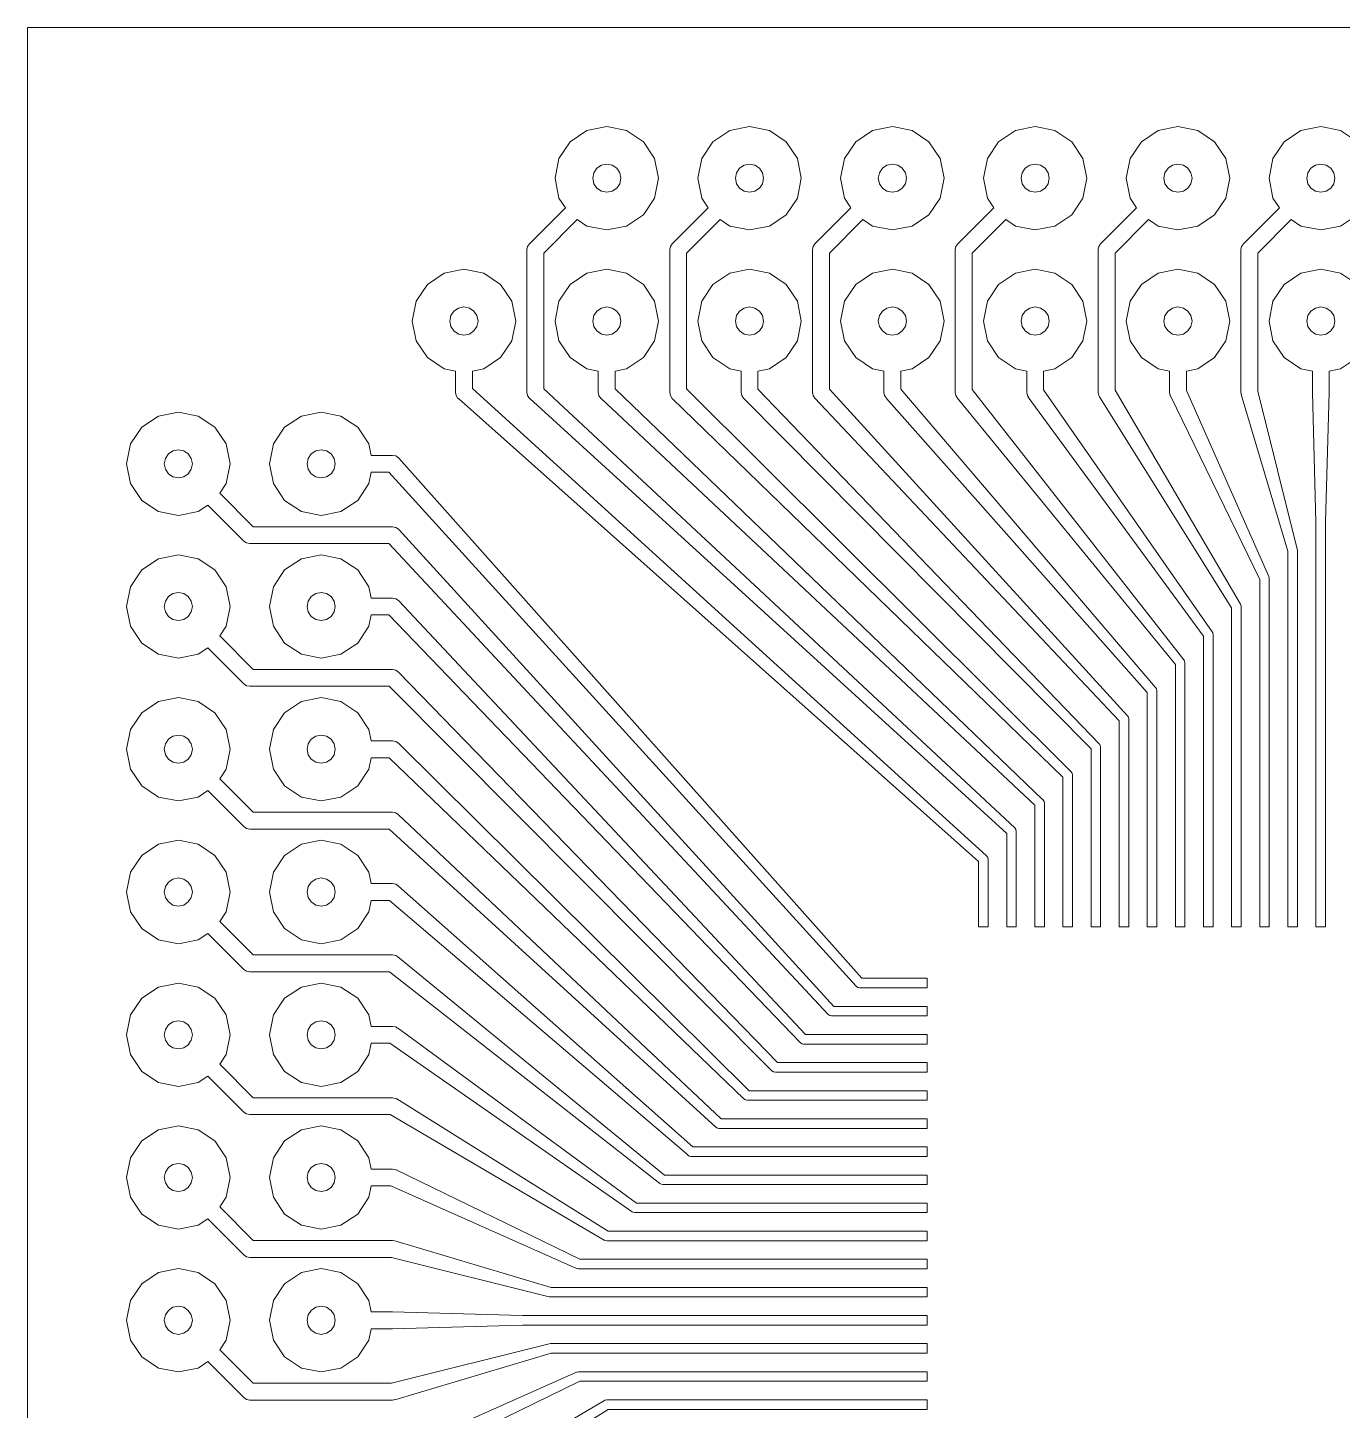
# Model space of a CAD drawing. Header units: millimetres. Extents: x 0 to 150, y 0 to 100.
# Drawn here: x 95 to 118.38, y 30.4 to 55 of the extents above; entities that cross this region are included whole.
import ezdxf

# ---------------------------------------------------------------- set-up
doc = ezdxf.new("R2010")
doc.units = ezdxf.units.MM
doc.layers.get('0').update_dxf_attribs({"linetype": 'CONTINUOUS', "lineweight": 0})

# ---------------------------------------------------------------- blocks, each defined once
blk = doc.blocks.new('vq100')
for p, q in [((-13.351, 20.971), (-13.052, 21.17)), ((-13.052, 21.17), (-12.7, 21.24)), ((-12.7, 21.24), (-12.348, 21.17)), ((-12.348, 21.17), (-12.049, 20.971)), ((-10.811, 20.971), (-10.512, 21.17)), ((-10.512, 21.17), (-10.16, 21.24)), ((-10.16, 21.24), (-9.808, 21.17)), ((-9.808, 21.17), (-9.509, 20.971)), ((-8.271, 20.971), (-7.972, 21.17)), ((-7.972, 21.17), (-7.62, 21.24)), ((-7.62, 21.24), (-7.268, 21.17)), ((-7.268, 21.17), (-6.969, 20.971)), ((-5.731, 20.971), (-5.432, 21.17)), ((-5.432, 21.17), (-5.08, 21.24)), ((-5.08, 21.24), (-4.728, 21.17)), ((-4.728, 21.17), (-4.429, 20.971)), ((-3.191, 20.971), (-2.892, 21.17)), ((-2.892, 21.17), (-2.54, 21.24)), ((-2.54, 21.24), (-2.188, 21.17)), ((-2.188, 21.17), (-1.889, 20.971)), ((-0.651, 20.971), (-0.352, 21.17)), ((-0.352, 21.17), (0, 21.24)), ((0, 21.24), (0.352, 21.17)), ((0.352, 21.17), (0.651, 20.971)), ((-13.55, 20.672), (-13.351, 20.971)), ((-12.049, 20.971), (-11.85, 20.672)), ((-11.01, 20.672), (-10.811, 20.971)), ((-9.509, 20.971), (-9.31, 20.672)), ((-8.47, 20.672), (-8.271, 20.971)), ((-6.969, 20.971), (-6.77, 20.672)), ((-5.93, 20.672), (-5.731, 20.971)), ((-4.429, 20.971), (-4.23, 20.672)), ((-3.39, 20.672), (-3.191, 20.971)), ((-1.889, 20.971), (-1.69, 20.672)), ((-0.85, 20.672), (-0.651, 20.971)), ((-13.62, 20.32), (-13.55, 20.672)), ((-11.85, 20.672), (-11.78, 20.32)), ((-11.08, 20.32), (-11.01, 20.672)), ((-9.31, 20.672), (-9.24, 20.32)), ((-8.54, 20.32), (-8.47, 20.672)), ((-6.77, 20.672), (-6.7, 20.32)), ((-6, 20.32), (-5.93, 20.672)), ((-4.23, 20.672), (-4.16, 20.32)), ((-3.46, 20.32), (-3.39, 20.672)), ((-1.69, 20.672), (-1.62, 20.32)), ((-0.92, 20.32), (-0.85, 20.672)), ((-12.931, 20.416), (-12.877, 20.497)), ((-12.877, 20.497), (-12.796, 20.551)), ((-12.796, 20.551), (-12.7, 20.57)), ((-12.7, 20.57), (-12.604, 20.551)), ((-12.604, 20.551), (-12.523, 20.497)), ((-12.523, 20.497), (-12.469, 20.416)), ((-10.391, 20.416), (-10.337, 20.497)), ((-10.337, 20.497), (-10.256, 20.551)), ((-10.256, 20.551), (-10.16, 20.57)), ((-10.16, 20.57), (-10.064, 20.551)), ((-10.064, 20.551), (-9.983, 20.497)), ((-9.983, 20.497), (-9.929, 20.416)), ((-7.851, 20.416), (-7.797, 20.497)), ((-7.797, 20.497), (-7.716, 20.551)), ((-7.716, 20.551), (-7.62, 20.57)), ((-7.62, 20.57), (-7.524, 20.551)), ((-7.524, 20.551), (-7.443, 20.497)), ((-7.443, 20.497), (-7.389, 20.416)), ((-5.311, 20.416), (-5.257, 20.497)), ((-5.257, 20.497), (-5.176, 20.551)), ((-5.176, 20.551), (-5.08, 20.57)), ((-5.08, 20.57), (-4.984, 20.551)), ((-4.984, 20.551), (-4.903, 20.497)), ((-4.903, 20.497), (-4.849, 20.416)), ((-2.771, 20.416), (-2.717, 20.497)), ((-2.717, 20.497), (-2.636, 20.551)), ((-2.636, 20.551), (-2.54, 20.57)), ((-2.54, 20.57), (-2.444, 20.551)), ((-2.444, 20.551), (-2.363, 20.497)), ((-2.363, 20.497), (-2.309, 20.416)), ((-0.231, 20.416), (-0.177, 20.497)), ((-0.177, 20.497), (-0.096, 20.551)), ((-0.096, 20.551), (0, 20.57)), ((0, 20.57), (0.096, 20.551)), ((0.096, 20.551), (0.177, 20.497)), ((0.177, 20.497), (0.231, 20.416)), ((-13.55, 19.968), (-13.62, 20.32)), ((-12.95, 20.32), (-12.931, 20.416)), ((-12.931, 20.224), (-12.95, 20.32)), ((-12.877, 20.143), (-12.931, 20.224)), ((-12.469, 20.224), (-12.523, 20.143)), ((-12.469, 20.416), (-12.45, 20.32)), ((-12.45, 20.32), (-12.469, 20.224)), ((-11.78, 20.32), (-11.85, 19.968)), ((-11.01, 19.968), (-11.08, 20.32)), ((-10.41, 20.32), (-10.391, 20.416)), ((-10.391, 20.224), (-10.41, 20.32)), ((-10.337, 20.143), (-10.391, 20.224)), ((-9.929, 20.224), (-9.983, 20.143)), ((-9.929, 20.416), (-9.91, 20.32)), ((-9.91, 20.32), (-9.929, 20.224)), ((-9.24, 20.32), (-9.31, 19.968)), ((-8.47, 19.968), (-8.54, 20.32)), ((-7.87, 20.32), (-7.851, 20.416)), ((-7.851, 20.224), (-7.87, 20.32)), ((-7.797, 20.143), (-7.851, 20.224)), ((-7.389, 20.224), (-7.443, 20.143)), ((-7.389, 20.416), (-7.37, 20.32)), ((-7.37, 20.32), (-7.389, 20.224)), ((-6.7, 20.32), (-6.77, 19.968)), ((-5.93, 19.968), (-6, 20.32)), ((-5.33, 20.32), (-5.311, 20.416)), ((-5.311, 20.224), (-5.33, 20.32)), ((-5.257, 20.143), (-5.311, 20.224)), ((-4.849, 20.224), (-4.903, 20.143)), ((-4.849, 20.416), (-4.83, 20.32)), ((-4.83, 20.32), (-4.849, 20.224)), ((-4.16, 20.32), (-4.23, 19.968)), ((-3.39, 19.968), (-3.46, 20.32)), ((-2.79, 20.32), (-2.771, 20.416)), ((-2.771, 20.224), (-2.79, 20.32)), ((-2.717, 20.143), (-2.771, 20.224)), ((-2.309, 20.224), (-2.363, 20.143)), ((-2.309, 20.416), (-2.29, 20.32)), ((-2.29, 20.32), (-2.309, 20.224)), ((-1.62, 20.32), (-1.69, 19.968)), ((-0.85, 19.968), (-0.92, 20.32)), ((-0.25, 20.32), (-0.231, 20.416)), ((-0.231, 20.224), (-0.25, 20.32)), ((-0.177, 20.143), (-0.231, 20.224)), ((0.231, 20.224), (0.177, 20.143)), ((0.231, 20.416), (0.25, 20.32)), ((0.25, 20.32), (0.231, 20.224)), ((-13.436, 19.796), (-13.55, 19.968)), ((-12.796, 20.089), (-12.877, 20.143)), ((-12.7, 20.07), (-12.796, 20.089)), ((-12.604, 20.089), (-12.7, 20.07)), ((-12.523, 20.143), (-12.604, 20.089)), ((-11.85, 19.968), (-12.049, 19.669)), ((-10.896, 19.796), (-11.01, 19.968)), ((-10.256, 20.089), (-10.337, 20.143)), ((-10.16, 20.07), (-10.256, 20.089)), ((-10.064, 20.089), (-10.16, 20.07)), ((-9.983, 20.143), (-10.064, 20.089)), ((-9.31, 19.968), (-9.509, 19.669)), ((-8.356, 19.796), (-8.47, 19.968)), ((-7.716, 20.089), (-7.797, 20.143)), ((-7.62, 20.07), (-7.716, 20.089)), ((-7.524, 20.089), (-7.62, 20.07)), ((-7.443, 20.143), (-7.524, 20.089)), ((-6.77, 19.968), (-6.969, 19.669)), ((-5.816, 19.796), (-5.93, 19.968)), ((-5.176, 20.089), (-5.257, 20.143)), ((-5.08, 20.07), (-5.176, 20.089)), ((-4.984, 20.089), (-5.08, 20.07)), ((-4.903, 20.143), (-4.984, 20.089)), ((-4.23, 19.968), (-4.429, 19.669)), ((-3.276, 19.796), (-3.39, 19.968)), ((-2.636, 20.089), (-2.717, 20.143)), ((-2.54, 20.07), (-2.636, 20.089)), ((-2.444, 20.089), (-2.54, 20.07)), ((-2.363, 20.143), (-2.444, 20.089)), ((-1.69, 19.968), (-1.889, 19.669)), ((-0.736, 19.796), (-0.85, 19.968)), ((-0.096, 20.089), (-0.177, 20.143)), ((0, 20.07), (-0.096, 20.089)), ((0.096, 20.089), (0, 20.07)), ((0.177, 20.143), (0.096, 20.089)), ((-14.076, 19.156), (-13.436, 19.796)), ((-11.536, 19.156), (-10.896, 19.796)), ((-8.996, 19.156), (-8.356, 19.796)), ((-6.456, 19.156), (-5.816, 19.796)), ((-3.916, 19.156), (-3.276, 19.796)), ((-1.376, 19.156), (-0.736, 19.796)), ((-13.224, 19.584), (-13.82, 18.988)), ((-13.052, 19.47), (-13.224, 19.584)), ((-12.7, 19.4), (-13.052, 19.47)), ((-12.348, 19.47), (-12.7, 19.4)), ((-12.049, 19.669), (-12.348, 19.47)), ((-10.684, 19.584), (-11.28, 18.988)), ((-10.512, 19.47), (-10.684, 19.584)), ((-10.16, 19.4), (-10.512, 19.47)), ((-9.808, 19.47), (-10.16, 19.4)), ((-9.509, 19.669), (-9.808, 19.47)), ((-8.144, 19.584), (-8.74, 18.988)), ((-7.972, 19.47), (-8.144, 19.584)), ((-7.62, 19.4), (-7.972, 19.47)), ((-7.268, 19.47), (-7.62, 19.4)), ((-6.969, 19.669), (-7.268, 19.47)), ((-5.604, 19.584), (-6.2, 18.988)), ((-5.432, 19.47), (-5.604, 19.584)), ((-5.08, 19.4), (-5.432, 19.47)), ((-4.728, 19.47), (-5.08, 19.4)), ((-4.429, 19.669), (-4.728, 19.47)), ((-3.064, 19.584), (-3.66, 18.988)), ((-2.892, 19.47), (-3.064, 19.584)), ((-2.54, 19.4), (-2.892, 19.47)), ((-2.188, 19.47), (-2.54, 19.4)), ((-1.889, 19.669), (-2.188, 19.47)), ((-0.524, 19.584), (-1.12, 18.988)), ((-0.352, 19.47), (-0.524, 19.584)), ((0, 19.4), (-0.352, 19.47)), ((0.352, 19.47), (0, 19.4)), ((0.651, 19.669), (0.352, 19.47)), ((-14.12, 19.05), (-14.109, 19.107)), ((-14.12, 16.51), (-14.12, 19.05)), ((-14.109, 19.107), (-14.076, 19.156)), ((-13.82, 18.988), (-13.82, 16.575)), ((-11.58, 19.05), (-11.569, 19.107)), ((-11.58, 16.51), (-11.58, 19.05)), ((-11.569, 19.107), (-11.536, 19.156)), ((-11.28, 18.988), (-11.28, 16.572)), ((-9.04, 19.05), (-9.029, 19.107)), ((-9.04, 16.51), (-9.04, 19.05)), ((-9.029, 19.107), (-8.996, 19.156)), ((-8.74, 18.988), (-8.74, 16.568)), ((-6.5, 19.05), (-6.489, 19.107)), ((-6.5, 16.51), (-6.5, 19.05)), ((-6.489, 19.107), (-6.456, 19.156)), ((-6.2, 18.988), (-6.2, 16.562)), ((-3.96, 19.05), (-3.949, 19.107)), ((-3.96, 16.51), (-3.96, 19.05)), ((-3.949, 19.107), (-3.916, 19.156)), ((-3.66, 18.988), (-3.66, 16.55)), ((-1.42, 19.05), (-1.409, 19.107)), ((-1.42, 16.51), (-1.42, 19.05)), ((-1.409, 19.107), (-1.376, 19.156)), ((-1.12, 18.988), (-1.12, 16.53)), ((-15.592, 18.63), (-15.24, 18.7)), ((-15.24, 18.7), (-14.888, 18.63)), ((-13.052, 18.63), (-12.7, 18.7)), ((-12.7, 18.7), (-12.348, 18.63)), ((-10.512, 18.63), (-10.16, 18.7)), ((-10.16, 18.7), (-9.808, 18.63)), ((-7.972, 18.63), (-7.62, 18.7)), ((-7.62, 18.7), (-7.268, 18.63)), ((-5.432, 18.63), (-5.08, 18.7)), ((-5.08, 18.7), (-4.728, 18.63)), ((-2.892, 18.63), (-2.54, 18.7)), ((-2.54, 18.7), (-2.188, 18.63)), ((-0.352, 18.63), (0, 18.7)), ((0, 18.7), (0.352, 18.63)), ((-15.891, 18.431), (-15.592, 18.63)), ((-14.888, 18.63), (-14.589, 18.431)), ((-13.351, 18.431), (-13.052, 18.63)), ((-12.348, 18.63), (-12.049, 18.431)), ((-10.811, 18.431), (-10.512, 18.63)), ((-9.808, 18.63), (-9.509, 18.431)), ((-8.271, 18.431), (-7.972, 18.63)), ((-7.268, 18.63), (-6.969, 18.431)), ((-5.731, 18.431), (-5.432, 18.63)), ((-4.728, 18.63), (-4.429, 18.431)), ((-3.191, 18.431), (-2.892, 18.63)), ((-2.188, 18.63), (-1.889, 18.431)), ((-0.651, 18.431), (-0.352, 18.63)), ((0.352, 18.63), (0.651, 18.431)), ((-16.09, 18.132), (-15.891, 18.431)), ((-14.589, 18.431), (-14.39, 18.132)), ((-13.55, 18.132), (-13.351, 18.431)), ((-12.049, 18.431), (-11.85, 18.132)), ((-11.01, 18.132), (-10.811, 18.431)), ((-9.509, 18.431), (-9.31, 18.132)), ((-8.47, 18.132), (-8.271, 18.431)), ((-6.969, 18.431), (-6.77, 18.132)), ((-5.93, 18.132), (-5.731, 18.431)), ((-4.429, 18.431), (-4.23, 18.132)), ((-3.39, 18.132), (-3.191, 18.431)), ((-1.889, 18.431), (-1.69, 18.132)), ((-0.85, 18.132), (-0.651, 18.431)), ((-16.16, 17.78), (-16.09, 18.132)), ((-15.417, 17.957), (-15.336, 18.011)), ((-15.336, 18.011), (-15.24, 18.03)), ((-15.24, 18.03), (-15.144, 18.011)), ((-15.144, 18.011), (-15.063, 17.957)), ((-14.39, 18.132), (-14.32, 17.78)), ((-13.62, 17.78), (-13.55, 18.132)), ((-12.877, 17.957), (-12.796, 18.011)), ((-12.796, 18.011), (-12.7, 18.03)), ((-12.7, 18.03), (-12.604, 18.011)), ((-12.604, 18.011), (-12.523, 17.957)), ((-11.85, 18.132), (-11.78, 17.78)), ((-11.08, 17.78), (-11.01, 18.132)), ((-10.337, 17.957), (-10.256, 18.011)), ((-10.256, 18.011), (-10.16, 18.03)), ((-10.16, 18.03), (-10.064, 18.011)), ((-10.064, 18.011), (-9.983, 17.957)), ((-9.31, 18.132), (-9.24, 17.78)), ((-8.54, 17.78), (-8.47, 18.132)), ((-7.797, 17.957), (-7.716, 18.011)), ((-7.716, 18.011), (-7.62, 18.03)), ((-7.62, 18.03), (-7.524, 18.011)), ((-7.524, 18.011), (-7.443, 17.957)), ((-6.77, 18.132), (-6.7, 17.78)), ((-6, 17.78), (-5.93, 18.132)), ((-5.257, 17.957), (-5.176, 18.011)), ((-5.176, 18.011), (-5.08, 18.03)), ((-5.08, 18.03), (-4.984, 18.011)), ((-4.984, 18.011), (-4.903, 17.957)), ((-4.23, 18.132), (-4.16, 17.78)), ((-3.46, 17.78), (-3.39, 18.132)), ((-2.717, 17.957), (-2.636, 18.011)), ((-2.636, 18.011), (-2.54, 18.03)), ((-2.54, 18.03), (-2.444, 18.011)), ((-2.444, 18.011), (-2.363, 17.957)), ((-1.69, 18.132), (-1.62, 17.78)), ((-0.92, 17.78), (-0.85, 18.132)), ((-0.177, 17.957), (-0.096, 18.011)), ((-0.096, 18.011), (0, 18.03)), ((0, 18.03), (0.096, 18.011)), ((0.096, 18.011), (0.177, 17.957)), ((-16.09, 17.428), (-16.16, 17.78)), ((-15.49, 17.78), (-15.471, 17.876)), ((-15.471, 17.684), (-15.49, 17.78)), ((-15.471, 17.876), (-15.417, 17.957)), ((-15.063, 17.957), (-15.009, 17.876)), ((-15.009, 17.876), (-14.99, 17.78)), ((-14.99, 17.78), (-15.009, 17.684)), ((-14.32, 17.78), (-14.39, 17.428)), ((-13.55, 17.428), (-13.62, 17.78)), ((-12.95, 17.78), (-12.931, 17.876)), ((-12.931, 17.684), (-12.95, 17.78)), ((-12.931, 17.876), (-12.877, 17.957)), ((-12.523, 17.957), (-12.469, 17.876)), ((-12.469, 17.876), (-12.45, 17.78)), ((-12.45, 17.78), (-12.469, 17.684)), ((-11.78, 17.78), (-11.85, 17.428)), ((-11.01, 17.428), (-11.08, 17.78)), ((-10.41, 17.78), (-10.391, 17.876)), ((-10.391, 17.684), (-10.41, 17.78)), ((-10.391, 17.876), (-10.337, 17.957)), ((-9.983, 17.957), (-9.929, 17.876)), ((-9.929, 17.876), (-9.91, 17.78)), ((-9.91, 17.78), (-9.929, 17.684)), ((-9.24, 17.78), (-9.31, 17.428)), ((-8.47, 17.428), (-8.54, 17.78)), ((-7.87, 17.78), (-7.851, 17.876)), ((-7.851, 17.684), (-7.87, 17.78)), ((-7.851, 17.876), (-7.797, 17.957)), ((-7.443, 17.957), (-7.389, 17.876)), ((-7.389, 17.876), (-7.37, 17.78)), ((-7.37, 17.78), (-7.389, 17.684)), ((-6.7, 17.78), (-6.77, 17.428)), ((-5.93, 17.428), (-6, 17.78)), ((-5.33, 17.78), (-5.311, 17.876)), ((-5.311, 17.684), (-5.33, 17.78)), ((-5.311, 17.876), (-5.257, 17.957)), ((-4.903, 17.957), (-4.849, 17.876)), ((-4.849, 17.876), (-4.83, 17.78)), ((-4.83, 17.78), (-4.849, 17.684)), ((-4.16, 17.78), (-4.23, 17.428)), ((-3.39, 17.428), (-3.46, 17.78)), ((-2.79, 17.78), (-2.771, 17.876)), ((-2.771, 17.684), (-2.79, 17.78)), ((-2.771, 17.876), (-2.717, 17.957)), ((-2.363, 17.957), (-2.309, 17.876)), ((-2.309, 17.876), (-2.29, 17.78)), ((-2.29, 17.78), (-2.309, 17.684)), ((-1.62, 17.78), (-1.69, 17.428)), ((-0.85, 17.428), (-0.92, 17.78)), ((-0.25, 17.78), (-0.231, 17.876)), ((-0.231, 17.684), (-0.25, 17.78)), ((-0.231, 17.876), (-0.177, 17.957)), ((0.177, 17.957), (0.231, 17.876)), ((0.231, 17.876), (0.25, 17.78)), ((0.25, 17.78), (0.231, 17.684)), ((-15.417, 17.603), (-15.471, 17.684)), ((-15.336, 17.549), (-15.417, 17.603)), ((-15.24, 17.53), (-15.336, 17.549)), ((-15.144, 17.549), (-15.24, 17.53)), ((-15.063, 17.603), (-15.144, 17.549)), ((-15.009, 17.684), (-15.063, 17.603)), ((-12.877, 17.603), (-12.931, 17.684)), ((-12.796, 17.549), (-12.877, 17.603)), ((-12.7, 17.53), (-12.796, 17.549)), ((-12.604, 17.549), (-12.7, 17.53)), ((-12.523, 17.603), (-12.604, 17.549)), ((-12.469, 17.684), (-12.523, 17.603)), ((-10.337, 17.603), (-10.391, 17.684)), ((-10.256, 17.549), (-10.337, 17.603)), ((-10.16, 17.53), (-10.256, 17.549)), ((-10.064, 17.549), (-10.16, 17.53)), ((-9.983, 17.603), (-10.064, 17.549)), ((-9.929, 17.684), (-9.983, 17.603)), ((-7.797, 17.603), (-7.851, 17.684)), ((-7.716, 17.549), (-7.797, 17.603)), ((-7.62, 17.53), (-7.716, 17.549)), ((-7.524, 17.549), (-7.62, 17.53)), ((-7.443, 17.603), (-7.524, 17.549)), ((-7.389, 17.684), (-7.443, 17.603)), ((-5.257, 17.603), (-5.311, 17.684)), ((-5.176, 17.549), (-5.257, 17.603)), ((-5.08, 17.53), (-5.176, 17.549)), ((-4.984, 17.549), (-5.08, 17.53)), ((-4.903, 17.603), (-4.984, 17.549)), ((-4.849, 17.684), (-4.903, 17.603)), ((-2.717, 17.603), (-2.771, 17.684)), ((-2.636, 17.549), (-2.717, 17.603)), ((-2.54, 17.53), (-2.636, 17.549)), ((-2.444, 17.549), (-2.54, 17.53)), ((-2.363, 17.603), (-2.444, 17.549)), ((-2.309, 17.684), (-2.363, 17.603)), ((-0.177, 17.603), (-0.231, 17.684)), ((-0.096, 17.549), (-0.177, 17.603)), ((0, 17.53), (-0.096, 17.549)), ((0.096, 17.549), (0, 17.53)), ((0.177, 17.603), (0.096, 17.549)), ((0.231, 17.684), (0.177, 17.603)), ((-15.891, 17.129), (-16.09, 17.428)), ((-14.39, 17.428), (-14.589, 17.129)), ((-13.351, 17.129), (-13.55, 17.428)), ((-11.85, 17.428), (-12.049, 17.129)), ((-10.811, 17.129), (-11.01, 17.428)), ((-9.31, 17.428), (-9.509, 17.129)), ((-8.271, 17.129), (-8.47, 17.428)), ((-6.77, 17.428), (-6.969, 17.129)), ((-5.731, 17.129), (-5.93, 17.428)), ((-4.23, 17.428), (-4.429, 17.129)), ((-3.191, 17.129), (-3.39, 17.428)), ((-1.69, 17.428), (-1.889, 17.129)), ((-0.651, 17.129), (-0.85, 17.428)), ((-15.592, 16.93), (-15.891, 17.129)), ((-14.589, 17.129), (-14.888, 16.93)), ((-13.052, 16.93), (-13.351, 17.129)), ((-12.049, 17.129), (-12.348, 16.93)), ((-10.512, 16.93), (-10.811, 17.129)), ((-9.509, 17.129), (-9.808, 16.93)), ((-7.972, 16.93), (-8.271, 17.129)), ((-6.969, 17.129), (-7.268, 16.93)), ((-5.432, 16.93), (-5.731, 17.129)), ((-4.429, 17.129), (-4.728, 16.93)), ((-2.892, 16.93), (-3.191, 17.129)), ((-1.889, 17.129), (-2.188, 16.93)), ((-0.352, 16.93), (-0.651, 17.129)), ((0.651, 17.129), (0.352, 16.93)), ((-15.39, 16.89), (-15.592, 16.93)), ((-15.39, 16.51), (-15.39, 16.89)), ((-14.888, 16.93), (-15.09, 16.89)), ((-15.09, 16.89), (-15.09, 16.577)), ((-12.85, 16.89), (-13.052, 16.93)), ((-12.85, 16.51), (-12.85, 16.89)), ((-12.348, 16.93), (-12.55, 16.89)), ((-12.55, 16.89), (-12.55, 16.574)), ((-10.31, 16.89), (-10.512, 16.93)), ((-10.31, 16.51), (-10.31, 16.89)), ((-9.808, 16.93), (-10.01, 16.89)), ((-10.01, 16.89), (-10.01, 16.57)), ((-7.77, 16.89), (-7.972, 16.93)), ((-7.77, 16.51), (-7.77, 16.89)), ((-7.268, 16.93), (-7.47, 16.89)), ((-7.47, 16.89), (-7.47, 16.565)), ((-5.23, 16.89), (-5.432, 16.93)), ((-5.23, 16.51), (-5.23, 16.89)), ((-4.728, 16.93), (-4.93, 16.89)), ((-4.93, 16.89), (-4.93, 16.557)), ((-2.69, 16.89), (-2.892, 16.93)), ((-2.69, 16.51), (-2.69, 16.89)), ((-2.188, 16.93), (-2.39, 16.89)), ((-2.39, 16.89), (-2.39, 16.541)), ((-0.15, 16.89), (-0.352, 16.93)), ((-0.15, 16.51), (-0.15, 16.89)), ((0.352, 16.93), (0.15, 16.89)), ((0.15, 16.89), (0.15, 16.51)), ((-15.379, 16.453), (-15.39, 16.51)), ((-15.09, 16.577), (-5.943, 8.262)), ((-14.109, 16.453), (-14.12, 16.51)), ((-13.82, 16.575), (-5.443, 8.762)), ((-12.839, 16.453), (-12.85, 16.51)), ((-12.55, 16.574), (-4.942, 9.262)), ((-11.569, 16.453), (-11.58, 16.51)), ((-11.28, 16.572), (-4.44, 9.76)), ((-10.299, 16.453), (-10.31, 16.51)), ((-10.01, 16.57), (-3.94, 10.259)), ((-9.029, 16.453), (-9.04, 16.51)), ((-8.74, 16.568), (-3.438, 10.758)), ((-7.759, 16.453), (-7.77, 16.51)), ((-7.47, 16.565), (-2.94, 11.26)), ((-6.489, 16.453), (-6.5, 16.51)), ((-6.2, 16.562), (-2.435, 11.752)), ((-5.219, 16.453), (-5.23, 16.51)), ((-4.93, 16.557), (-1.932, 12.249)), ((-3.949, 16.453), (-3.96, 16.51)), ((-3.66, 16.55), (-1.428, 12.743)), ((-2.679, 16.453), (-2.69, 16.51)), ((-2.39, 16.541), (-0.923, 13.236)), ((-1.412, 16.471), (-1.42, 16.51)), ((-1.12, 16.53), (-0.419, 13.722)), ((-0.085, 14.2), (-0.15, 16.51)), ((0.15, 16.51), (0.085, 14.2)), ((-15.346, 16.404), (-15.379, 16.453)), ((-15.339, 16.399), (-15.346, 16.404)), ((-6.085, 8.162), (-15.339, 16.399)), ((-14.076, 16.404), (-14.109, 16.453)), ((-14.071, 16.401), (-14.076, 16.404)), ((-5.585, 8.663), (-14.071, 16.401)), ((-12.806, 16.404), (-12.839, 16.453)), ((-12.802, 16.402), (-12.806, 16.404)), ((-5.085, 9.163), (-12.802, 16.402)), ((-11.536, 16.404), (-11.569, 16.453)), ((-4.585, 9.663), (-11.536, 16.404)), ((-10.267, 16.405), (-10.299, 16.453)), ((-4.085, 10.165), (-10.267, 16.405)), ((-8.999, 16.409), (-9.029, 16.453)), ((-3.585, 10.666), (-8.999, 16.409)), ((-7.732, 16.413), (-7.759, 16.453)), ((-7.726, 16.404), (-7.732, 16.413)), ((-3.085, 11.168), (-7.726, 16.404)), ((-6.465, 16.418), (-6.489, 16.453)), ((-6.467, 16.416), (-6.465, 16.418)), ((-2.585, 11.67), (-6.467, 16.416)), ((-5.2, 16.425), (-5.219, 16.453)), ((-5.202, 16.423), (-5.2, 16.425)), ((-2.085, 12.173), (-5.202, 16.423)), ((-3.936, 16.433), (-3.949, 16.453)), ((-3.938, 16.432), (-3.936, 16.433)), ((-1.585, 12.677), (-3.938, 16.432)), ((-2.675, 16.447), (-2.679, 16.453)), ((-1.085, 13.18), (-2.675, 16.447)), ((-1.415, 16.47), (-1.412, 16.471)), ((-0.585, 13.687), (-1.415, 16.47)), ((-20.971, 15.891), (-20.672, 16.09)), ((-20.672, 16.09), (-20.32, 16.16)), ((-20.32, 16.16), (-19.968, 16.09)), ((-19.968, 16.09), (-19.669, 15.891)), ((-18.431, 15.891), (-18.132, 16.09)), ((-18.132, 16.09), (-17.78, 16.16)), ((-17.78, 16.16), (-17.428, 16.09)), ((-17.428, 16.09), (-17.129, 15.891)), ((-21.17, 15.592), (-20.971, 15.891)), ((-19.669, 15.891), (-19.47, 15.592)), ((-18.63, 15.592), (-18.431, 15.891)), ((-17.129, 15.891), (-16.93, 15.592)), ((-21.24, 15.24), (-21.17, 15.592)), ((-19.47, 15.592), (-19.4, 15.24)), ((-18.7, 15.24), (-18.63, 15.592)), ((-16.93, 15.592), (-16.89, 15.39)), ((-20.57, 15.24), (-20.551, 15.336)), ((-20.551, 15.336), (-20.497, 15.417)), ((-20.497, 15.417), (-20.416, 15.471)), ((-20.416, 15.471), (-20.32, 15.49)), ((-20.32, 15.49), (-20.224, 15.471)), ((-20.224, 15.471), (-20.143, 15.417)), ((-20.143, 15.417), (-20.089, 15.336)), ((-20.089, 15.336), (-20.07, 15.24)), ((-18.03, 15.24), (-18.011, 15.336)), ((-18.011, 15.336), (-17.957, 15.417)), ((-17.957, 15.417), (-17.876, 15.471)), ((-17.876, 15.471), (-17.78, 15.49)), ((-17.78, 15.49), (-17.684, 15.471)), ((-17.684, 15.471), (-17.603, 15.417)), ((-17.603, 15.417), (-17.549, 15.336)), ((-17.549, 15.336), (-17.53, 15.24)), ((-16.89, 15.39), (-16.51, 15.39)), ((-16.51, 15.39), (-16.453, 15.379)), ((-16.453, 15.379), (-16.404, 15.346)), ((-16.404, 15.346), (-16.398, 15.34)), ((-16.398, 15.34), (-8.162, 6.085)), ((-21.17, 14.888), (-21.24, 15.24)), ((-20.551, 15.144), (-20.57, 15.24)), ((-20.497, 15.063), (-20.551, 15.144)), ((-20.416, 15.009), (-20.497, 15.063)), ((-20.32, 14.99), (-20.416, 15.009)), ((-20.224, 15.009), (-20.32, 14.99)), ((-20.143, 15.063), (-20.224, 15.009)), ((-20.089, 15.144), (-20.143, 15.063)), ((-20.07, 15.24), (-20.089, 15.144)), ((-19.4, 15.24), (-19.47, 14.888)), ((-18.63, 14.888), (-18.7, 15.24)), ((-18.011, 15.144), (-18.03, 15.24)), ((-17.957, 15.063), (-18.011, 15.144)), ((-17.876, 15.009), (-17.957, 15.063)), ((-17.78, 14.99), (-17.876, 15.009)), ((-17.684, 15.009), (-17.78, 14.99)), ((-17.603, 15.063), (-17.684, 15.009)), ((-17.549, 15.144), (-17.603, 15.063)), ((-17.53, 15.24), (-17.549, 15.144)), ((-16.89, 15.09), (-16.93, 14.888)), ((-16.577, 15.09), (-16.89, 15.09)), ((-8.263, 5.943), (-16.577, 15.09)), ((-20.971, 14.589), (-21.17, 14.888)), ((-19.47, 14.888), (-19.584, 14.716)), ((-18.431, 14.589), (-18.63, 14.888)), ((-16.93, 14.888), (-17.129, 14.589)), ((-20.672, 14.39), (-20.971, 14.589)), ((-19.584, 14.716), (-18.988, 14.12)), ((-18.132, 14.39), (-18.431, 14.589)), ((-17.129, 14.589), (-17.428, 14.39)), ((-20.32, 14.32), (-20.672, 14.39)), ((-19.968, 14.39), (-20.32, 14.32)), ((-19.796, 14.504), (-19.968, 14.39)), ((-19.156, 13.864), (-19.796, 14.504)), ((-17.78, 14.32), (-18.132, 14.39)), ((-17.428, 14.39), (-17.78, 14.32)), ((-18.988, 14.12), (-16.51, 14.12)), ((-16.51, 14.12), (-16.453, 14.109)), ((-16.453, 14.109), (-16.404, 14.076)), ((-16.404, 14.076), (-16.4, 14.072)), ((-16.4, 14.072), (-8.663, 5.585)), ((-0.085, 7), (-0.085, 14.2)), ((0.085, 14.2), (0.085, 7)), ((-19.107, 13.831), (-19.156, 13.864)), ((-19.05, 13.82), (-19.107, 13.831)), ((-16.575, 13.82), (-19.05, 13.82)), ((-8.763, 5.442), (-16.575, 13.82)), ((-20.971, 13.351), (-20.672, 13.55)), ((-20.672, 13.55), (-20.32, 13.62)), ((-20.32, 13.62), (-19.968, 13.55)), ((-19.968, 13.55), (-19.669, 13.351)), ((-18.431, 13.351), (-18.132, 13.55)), ((-18.132, 13.55), (-17.78, 13.62)), ((-17.78, 13.62), (-17.428, 13.55)), ((-17.428, 13.55), (-17.129, 13.351)), ((-0.585, 7), (-0.585, 13.687)), ((-0.419, 13.722), (-0.415, 13.7)), ((-0.415, 13.7), (-0.415, 7)), ((-21.17, 13.052), (-20.971, 13.351)), ((-19.669, 13.351), (-19.47, 13.052)), ((-18.63, 13.052), (-18.431, 13.351)), ((-17.129, 13.351), (-16.93, 13.052)), ((-21.24, 12.7), (-21.17, 13.052)), ((-19.47, 13.052), (-19.4, 12.7)), ((-18.7, 12.7), (-18.63, 13.052)), ((-16.93, 13.052), (-16.89, 12.85)), ((-1.085, 7), (-1.085, 13.18)), ((-0.923, 13.236), (-0.921, 13.233)), ((-0.921, 13.233), (-0.915, 13.2)), ((-0.915, 13.2), (-0.915, 7)), ((-20.57, 12.7), (-20.551, 12.796)), ((-20.551, 12.796), (-20.497, 12.877)), ((-20.497, 12.877), (-20.416, 12.931)), ((-20.416, 12.931), (-20.32, 12.95)), ((-20.32, 12.95), (-20.224, 12.931)), ((-20.224, 12.931), (-20.143, 12.877)), ((-20.143, 12.877), (-20.089, 12.796)), ((-20.089, 12.796), (-20.07, 12.7)), ((-18.03, 12.7), (-18.011, 12.796)), ((-18.011, 12.796), (-17.957, 12.877)), ((-17.957, 12.877), (-17.876, 12.931)), ((-17.876, 12.931), (-17.78, 12.95)), ((-17.78, 12.95), (-17.684, 12.931)), ((-17.684, 12.931), (-17.603, 12.877)), ((-17.603, 12.877), (-17.549, 12.796)), ((-17.549, 12.796), (-17.53, 12.7)), ((-16.89, 12.85), (-16.51, 12.85)), ((-16.51, 12.85), (-16.453, 12.839)), ((-16.453, 12.839), (-16.404, 12.806)), ((-16.404, 12.806), (-16.401, 12.803)), ((-16.401, 12.803), (-9.163, 5.085)), ((-21.17, 12.348), (-21.24, 12.7)), ((-20.551, 12.604), (-20.57, 12.7)), ((-20.497, 12.523), (-20.551, 12.604)), ((-20.089, 12.604), (-20.143, 12.523)), ((-20.07, 12.7), (-20.089, 12.604)), ((-19.4, 12.7), (-19.47, 12.348)), ((-18.63, 12.348), (-18.7, 12.7)), ((-18.011, 12.604), (-18.03, 12.7)), ((-17.957, 12.523), (-18.011, 12.604)), ((-17.549, 12.604), (-17.603, 12.523)), ((-17.53, 12.7), (-17.549, 12.604)), ((-16.89, 12.55), (-16.93, 12.348)), ((-16.574, 12.55), (-16.89, 12.55)), ((-9.262, 4.942), (-16.574, 12.55)), ((-1.585, 7), (-1.585, 12.677)), ((-1.428, 12.743), (-1.421, 12.733)), ((-1.421, 12.733), (-1.415, 12.7)), ((-1.415, 12.7), (-1.415, 7)), ((-20.971, 12.049), (-21.17, 12.348)), ((-20.416, 12.469), (-20.497, 12.523)), ((-20.32, 12.45), (-20.416, 12.469)), ((-20.224, 12.469), (-20.32, 12.45)), ((-20.143, 12.523), (-20.224, 12.469)), ((-19.47, 12.348), (-19.584, 12.176)), ((-18.431, 12.049), (-18.63, 12.348)), ((-17.876, 12.469), (-17.957, 12.523)), ((-17.78, 12.45), (-17.876, 12.469)), ((-17.684, 12.469), (-17.78, 12.45)), ((-17.603, 12.523), (-17.684, 12.469)), ((-16.93, 12.348), (-17.129, 12.049)), ((-19.584, 12.176), (-18.988, 11.58)), ((-2.085, 7), (-2.085, 12.173)), ((-1.932, 12.249), (-1.921, 12.233)), ((-1.921, 12.233), (-1.915, 12.2)), ((-1.915, 12.2), (-1.915, 7)), ((-20.672, 11.85), (-20.971, 12.049)), ((-20.32, 11.78), (-20.672, 11.85)), ((-19.968, 11.85), (-20.32, 11.78)), ((-19.796, 11.964), (-19.968, 11.85)), ((-19.156, 11.324), (-19.796, 11.964)), ((-18.132, 11.85), (-18.431, 12.049)), ((-17.78, 11.78), (-18.132, 11.85)), ((-17.428, 11.85), (-17.78, 11.78)), ((-17.129, 12.049), (-17.428, 11.85)), ((-18.988, 11.58), (-16.51, 11.58)), ((-16.51, 11.58), (-16.453, 11.569)), ((-16.453, 11.569), (-16.403, 11.535)), ((-2.585, 7), (-2.585, 11.67)), ((-2.435, 11.752), (-2.421, 11.733)), ((-2.421, 11.733), (-2.415, 11.7)), ((-2.415, 11.7), (-2.415, 7)), ((-19.107, 11.291), (-19.156, 11.324)), ((-16.403, 11.535), (-9.663, 4.585)), ((-20.672, 11.01), (-20.32, 11.08)), ((-20.32, 11.08), (-19.968, 11.01)), ((-19.05, 11.28), (-19.107, 11.291)), ((-16.572, 11.28), (-19.05, 11.28)), ((-18.132, 11.01), (-17.78, 11.08)), ((-17.78, 11.08), (-17.428, 11.01)), ((-9.761, 4.44), (-16.572, 11.28)), ((-3.085, 7), (-3.085, 11.168)), ((-2.94, 11.26), (-2.939, 11.258)), ((-2.939, 11.258), (-2.936, 11.255)), ((-2.936, 11.255), (-2.921, 11.233)), ((-2.921, 11.233), (-2.915, 11.2)), ((-2.915, 11.2), (-2.915, 7)), ((-20.971, 10.811), (-20.672, 11.01)), ((-19.968, 11.01), (-19.669, 10.811)), ((-18.431, 10.811), (-18.132, 11.01)), ((-17.428, 11.01), (-17.129, 10.811)), ((-21.17, 10.512), (-20.971, 10.811)), ((-19.669, 10.811), (-19.47, 10.512)), ((-18.63, 10.512), (-18.431, 10.811)), ((-17.129, 10.811), (-16.93, 10.512)), ((-3.585, 7), (-3.585, 10.666)), ((-3.438, 10.758), (-3.421, 10.733)), ((-3.421, 10.733), (-3.415, 10.7)), ((-3.415, 10.7), (-3.415, 7)), ((-21.24, 10.16), (-21.17, 10.512)), ((-20.551, 10.256), (-20.497, 10.337)), ((-20.497, 10.337), (-20.416, 10.391)), ((-20.416, 10.391), (-20.32, 10.41)), ((-20.32, 10.41), (-20.224, 10.391)), ((-20.224, 10.391), (-20.143, 10.337)), ((-20.143, 10.337), (-20.089, 10.256)), ((-19.47, 10.512), (-19.4, 10.16)), ((-18.7, 10.16), (-18.63, 10.512)), ((-18.011, 10.256), (-17.957, 10.337)), ((-17.957, 10.337), (-17.876, 10.391)), ((-17.876, 10.391), (-17.78, 10.41)), ((-17.78, 10.41), (-17.684, 10.391)), ((-17.684, 10.391), (-17.603, 10.337)), ((-17.603, 10.337), (-17.549, 10.256)), ((-16.93, 10.512), (-16.89, 10.31)), ((-21.17, 9.808), (-21.24, 10.16)), ((-20.57, 10.16), (-20.551, 10.256)), ((-20.551, 10.064), (-20.57, 10.16)), ((-20.089, 10.256), (-20.07, 10.16)), ((-20.07, 10.16), (-20.089, 10.064)), ((-19.4, 10.16), (-19.47, 9.808)), ((-18.63, 9.808), (-18.7, 10.16)), ((-18.03, 10.16), (-18.011, 10.256)), ((-18.011, 10.064), (-18.03, 10.16)), ((-17.549, 10.256), (-17.53, 10.16)), ((-17.53, 10.16), (-17.549, 10.064)), ((-16.89, 10.31), (-16.51, 10.31)), ((-16.51, 10.31), (-16.453, 10.299)), ((-16.453, 10.299), (-16.405, 10.267)), ((-16.405, 10.267), (-10.165, 4.085)), ((-4.085, 7), (-4.085, 10.165)), ((-3.94, 10.259), (-3.921, 10.233)), ((-3.921, 10.233), (-3.915, 10.2)), ((-3.915, 10.2), (-3.915, 7)), ((-20.497, 9.983), (-20.551, 10.064)), ((-20.416, 9.929), (-20.497, 9.983)), ((-20.32, 9.91), (-20.416, 9.929)), ((-20.224, 9.929), (-20.32, 9.91)), ((-20.143, 9.983), (-20.224, 9.929)), ((-20.089, 10.064), (-20.143, 9.983)), ((-17.957, 9.983), (-18.011, 10.064)), ((-17.876, 9.929), (-17.957, 9.983)), ((-17.78, 9.91), (-17.876, 9.929)), ((-17.684, 9.929), (-17.78, 9.91)), ((-17.603, 9.983), (-17.684, 9.929)), ((-17.549, 10.064), (-17.603, 9.983)), ((-16.89, 10.01), (-16.93, 9.808)), ((-16.57, 10.01), (-16.89, 10.01)), ((-10.26, 3.939), (-16.57, 10.01)), ((-20.971, 9.509), (-21.17, 9.808)), ((-19.47, 9.808), (-19.584, 9.636)), ((-19.584, 9.636), (-18.988, 9.04)), ((-18.431, 9.509), (-18.63, 9.808)), ((-16.93, 9.808), (-17.129, 9.509)), ((-4.585, 7), (-4.585, 9.663)), ((-4.44, 9.76), (-4.421, 9.733)), ((-4.421, 9.733), (-4.415, 9.7)), ((-4.415, 9.7), (-4.415, 7)), ((-20.672, 9.31), (-20.971, 9.509)), ((-19.796, 9.424), (-19.968, 9.31)), ((-19.156, 8.784), (-19.796, 9.424)), ((-18.132, 9.31), (-18.431, 9.509)), ((-17.129, 9.509), (-17.428, 9.31)), ((-20.32, 9.24), (-20.672, 9.31)), ((-19.968, 9.31), (-20.32, 9.24)), ((-17.78, 9.24), (-18.132, 9.31)), ((-17.428, 9.31), (-17.78, 9.24)), ((-5.085, 7), (-5.085, 9.163)), ((-4.942, 9.262), (-4.94, 9.26)), ((-4.94, 9.26), (-4.921, 9.233)), ((-4.921, 9.233), (-4.915, 9.2)), ((-4.915, 9.2), (-4.915, 7)), ((-18.988, 9.04), (-16.51, 9.04)), ((-16.51, 9.04), (-16.453, 9.029)), ((-16.453, 9.029), (-16.408, 9)), ((-16.408, 9), (-10.666, 3.585)), ((-19.107, 8.751), (-19.156, 8.784)), ((-19.05, 8.74), (-19.107, 8.751)), ((-16.568, 8.74), (-19.05, 8.74)), ((-10.758, 3.438), (-16.568, 8.74)), ((-5.585, 7), (-5.585, 8.663)), ((-5.443, 8.762), (-5.44, 8.76)), ((-5.44, 8.76), (-5.421, 8.733)), ((-5.421, 8.733), (-5.415, 8.7)), ((-5.415, 8.7), (-5.415, 7)), ((-20.971, 8.271), (-20.672, 8.47)), ((-20.672, 8.47), (-20.32, 8.54)), ((-20.32, 8.54), (-19.968, 8.47)), ((-19.968, 8.47), (-19.669, 8.271)), ((-18.431, 8.271), (-18.132, 8.47)), ((-18.132, 8.47), (-17.78, 8.54)), ((-17.78, 8.54), (-17.428, 8.47)), ((-17.428, 8.47), (-17.129, 8.271)), ((-21.17, 7.972), (-20.971, 8.271)), ((-19.669, 8.271), (-19.47, 7.972)), ((-18.63, 7.972), (-18.431, 8.271)), ((-17.129, 8.271), (-16.93, 7.972)), ((-6.085, 7), (-6.085, 8.162)), ((-5.943, 8.262), (-5.94, 8.26)), ((-5.94, 8.26), (-5.921, 8.233)), ((-5.921, 8.233), (-5.915, 8.2)), ((-5.915, 8.2), (-5.915, 7)), ((-21.24, 7.62), (-21.17, 7.972)), ((-19.47, 7.972), (-19.4, 7.62)), ((-18.7, 7.62), (-18.63, 7.972)), ((-16.93, 7.972), (-16.89, 7.77)), ((-20.57, 7.62), (-20.551, 7.716)), ((-20.551, 7.716), (-20.497, 7.797)), ((-20.497, 7.797), (-20.416, 7.851)), ((-20.416, 7.851), (-20.32, 7.87)), ((-20.32, 7.87), (-20.224, 7.851)), ((-20.224, 7.851), (-20.143, 7.797)), ((-20.143, 7.797), (-20.089, 7.716)), ((-20.089, 7.716), (-20.07, 7.62)), ((-18.03, 7.62), (-18.011, 7.716)), ((-18.011, 7.716), (-17.957, 7.797)), ((-17.957, 7.797), (-17.876, 7.851)), ((-17.876, 7.851), (-17.78, 7.87)), ((-17.78, 7.87), (-17.684, 7.851)), ((-17.684, 7.851), (-17.603, 7.797)), ((-17.603, 7.797), (-17.549, 7.716)), ((-17.549, 7.716), (-17.53, 7.62)), ((-16.89, 7.77), (-16.51, 7.77)), ((-16.51, 7.77), (-16.453, 7.759)), ((-16.453, 7.759), (-16.412, 7.733)), ((-16.412, 7.733), (-16.404, 7.726)), ((-16.404, 7.726), (-11.168, 3.085)), ((-21.17, 7.268), (-21.24, 7.62)), ((-20.551, 7.524), (-20.57, 7.62)), ((-20.497, 7.443), (-20.551, 7.524)), ((-20.416, 7.389), (-20.497, 7.443)), ((-20.32, 7.37), (-20.416, 7.389)), ((-20.224, 7.389), (-20.32, 7.37)), ((-20.143, 7.443), (-20.224, 7.389)), ((-20.089, 7.524), (-20.143, 7.443)), ((-20.07, 7.62), (-20.089, 7.524)), ((-19.4, 7.62), (-19.47, 7.268)), ((-18.63, 7.268), (-18.7, 7.62)), ((-18.011, 7.524), (-18.03, 7.62)), ((-17.957, 7.443), (-18.011, 7.524)), ((-17.876, 7.389), (-17.957, 7.443)), ((-17.78, 7.37), (-17.876, 7.389)), ((-17.684, 7.389), (-17.78, 7.37)), ((-17.603, 7.443), (-17.684, 7.389)), ((-17.549, 7.524), (-17.603, 7.443)), ((-17.53, 7.62), (-17.549, 7.524)), ((-16.89, 7.47), (-16.93, 7.268)), ((-16.565, 7.47), (-16.89, 7.47)), ((-11.26, 2.941), (-16.565, 7.47)), ((-20.971, 6.969), (-21.17, 7.268)), ((-19.47, 7.268), (-19.584, 7.096)), ((-18.431, 6.969), (-18.63, 7.268)), ((-16.93, 7.268), (-17.129, 6.969)), ((-20.672, 6.77), (-20.971, 6.969)), ((-19.584, 7.096), (-18.988, 6.5)), ((-18.132, 6.77), (-18.431, 6.969)), ((-17.129, 6.969), (-17.428, 6.77)), ((-5.915, 7), (-6.085, 7)), ((-5.415, 7), (-5.585, 7)), ((-4.915, 7), (-5.085, 7)), ((-4.415, 7), (-4.585, 7)), ((-3.915, 7), (-4.085, 7)), ((-3.415, 7), (-3.585, 7)), ((-2.915, 7), (-3.085, 7)), ((-2.415, 7), (-2.585, 7)), ((-1.915, 7), (-2.085, 7)), ((-1.415, 7), (-1.585, 7)), ((-0.915, 7), (-1.085, 7)), ((-0.415, 7), (-0.585, 7)), ((0.085, 7), (-0.085, 7)), ((-20.32, 6.7), (-20.672, 6.77)), ((-19.968, 6.77), (-20.32, 6.7)), ((-19.796, 6.884), (-19.968, 6.77)), ((-19.156, 6.244), (-19.796, 6.884)), ((-17.78, 6.7), (-18.132, 6.77)), ((-17.428, 6.77), (-17.78, 6.7)), ((-18.988, 6.5), (-16.51, 6.5)), ((-16.51, 6.5), (-16.453, 6.489)), ((-16.453, 6.489), (-16.418, 6.465)), ((-16.418, 6.465), (-16.416, 6.467)), ((-16.416, 6.467), (-11.67, 2.585)), ((-19.107, 6.211), (-19.156, 6.244)), ((-19.05, 6.2), (-19.107, 6.211)), ((-16.562, 6.2), (-19.05, 6.2)), ((-11.753, 2.434), (-16.562, 6.2)), ((-20.971, 5.731), (-20.672, 5.93)), ((-20.672, 5.93), (-20.32, 6)), ((-20.32, 6), (-19.968, 5.93)), ((-19.968, 5.93), (-19.669, 5.731)), ((-18.431, 5.731), (-18.132, 5.93)), ((-18.132, 5.93), (-17.78, 6)), ((-17.78, 6), (-17.428, 5.93)), ((-17.428, 5.93), (-17.129, 5.731)), ((-8.26, 5.94), (-8.263, 5.943)), ((-8.233, 5.921), (-8.26, 5.94)), ((-8.2, 5.915), (-8.233, 5.921)), ((-7, 5.915), (-8.2, 5.915)), ((-8.162, 6.085), (-7, 6.085)), ((-7, 6.085), (-7, 5.915)), ((-21.17, 5.432), (-20.971, 5.731)), ((-19.669, 5.731), (-19.47, 5.432)), ((-18.63, 5.432), (-18.431, 5.731)), ((-17.129, 5.731), (-16.93, 5.432)), ((-21.24, 5.08), (-21.17, 5.432)), ((-19.47, 5.432), (-19.4, 5.08)), ((-18.7, 5.08), (-18.63, 5.432)), ((-16.93, 5.432), (-16.89, 5.23)), ((-8.76, 5.44), (-8.763, 5.442)), ((-8.733, 5.421), (-8.76, 5.44)), ((-8.7, 5.415), (-8.733, 5.421)), ((-7, 5.415), (-8.7, 5.415)), ((-8.663, 5.585), (-7, 5.585)), ((-7, 5.585), (-7, 5.415)), ((-20.57, 5.08), (-20.551, 5.176)), ((-20.551, 5.176), (-20.497, 5.257)), ((-20.497, 5.257), (-20.416, 5.311)), ((-20.416, 5.311), (-20.32, 5.33)), ((-20.32, 5.33), (-20.224, 5.311)), ((-20.224, 5.311), (-20.143, 5.257)), ((-20.143, 5.257), (-20.089, 5.176)), ((-20.089, 5.176), (-20.07, 5.08)), ((-18.03, 5.08), (-18.011, 5.176)), ((-18.011, 5.176), (-17.957, 5.257)), ((-17.957, 5.257), (-17.876, 5.311)), ((-17.876, 5.311), (-17.78, 5.33)), ((-17.78, 5.33), (-17.684, 5.311)), ((-17.684, 5.311), (-17.603, 5.257)), ((-17.603, 5.257), (-17.549, 5.176)), ((-17.549, 5.176), (-17.53, 5.08)), ((-16.89, 5.23), (-16.51, 5.23)), ((-16.51, 5.23), (-16.453, 5.219)), ((-16.453, 5.219), (-16.425, 5.2)), ((-16.425, 5.2), (-16.423, 5.202)), ((-16.423, 5.202), (-12.173, 2.085)), ((-21.17, 4.728), (-21.24, 5.08)), ((-20.551, 4.984), (-20.57, 5.08)), ((-20.497, 4.903), (-20.551, 4.984)), ((-20.089, 4.984), (-20.143, 4.903)), ((-20.07, 5.08), (-20.089, 4.984)), ((-19.4, 5.08), (-19.47, 4.728)), ((-18.63, 4.728), (-18.7, 5.08)), ((-18.011, 4.984), (-18.03, 5.08)), ((-17.957, 4.903), (-18.011, 4.984)), ((-17.549, 4.984), (-17.603, 4.903)), ((-17.53, 5.08), (-17.549, 4.984)), ((-16.89, 4.93), (-16.93, 4.728)), ((-16.557, 4.93), (-16.89, 4.93)), ((-12.25, 1.931), (-16.557, 4.93)), ((-9.26, 4.94), (-9.262, 4.942)), ((-9.233, 4.921), (-9.26, 4.94)), ((-9.2, 4.915), (-9.233, 4.921)), ((-9.163, 5.085), (-7, 5.085)), ((-7, 5.085), (-7, 4.915)), ((-20.971, 4.429), (-21.17, 4.728)), ((-20.416, 4.849), (-20.497, 4.903)), ((-20.32, 4.83), (-20.416, 4.849)), ((-20.224, 4.849), (-20.32, 4.83)), ((-20.143, 4.903), (-20.224, 4.849)), ((-19.47, 4.728), (-19.584, 4.556)), ((-18.431, 4.429), (-18.63, 4.728)), ((-17.876, 4.849), (-17.957, 4.903)), ((-17.78, 4.83), (-17.876, 4.849)), ((-17.684, 4.849), (-17.78, 4.83)), ((-17.603, 4.903), (-17.684, 4.849)), ((-16.93, 4.728), (-17.129, 4.429)), ((-7, 4.915), (-9.2, 4.915)), ((-20.672, 4.23), (-20.971, 4.429)), ((-19.584, 4.556), (-18.988, 3.96)), ((-18.132, 4.23), (-18.431, 4.429)), ((-17.129, 4.429), (-17.428, 4.23)), ((-9.733, 4.421), (-9.761, 4.44)), ((-9.663, 4.585), (-7, 4.585)), ((-7, 4.585), (-7, 4.415)), ((-20.32, 4.16), (-20.672, 4.23)), ((-19.968, 4.23), (-20.32, 4.16)), ((-19.796, 4.344), (-19.968, 4.23)), ((-19.156, 3.704), (-19.796, 4.344)), ((-17.78, 4.16), (-18.132, 4.23)), ((-17.428, 4.23), (-17.78, 4.16)), ((-9.7, 4.415), (-9.733, 4.421)), ((-7, 4.415), (-9.7, 4.415)), ((-18.988, 3.96), (-16.51, 3.96)), ((-16.51, 3.96), (-16.453, 3.949)), ((-16.453, 3.949), (-16.433, 3.936)), ((-16.433, 3.936), (-16.432, 3.938)), ((-16.432, 3.938), (-12.677, 1.585)), ((-10.233, 3.921), (-10.26, 3.939)), ((-10.165, 4.085), (-7, 4.085)), ((-7, 4.085), (-7, 3.915)), ((-19.107, 3.671), (-19.156, 3.704)), ((-10.2, 3.915), (-10.233, 3.921)), ((-7, 3.915), (-10.2, 3.915)), ((-20.672, 3.39), (-20.32, 3.46)), ((-20.32, 3.46), (-19.968, 3.39)), ((-19.05, 3.66), (-19.107, 3.671)), ((-16.55, 3.66), (-19.05, 3.66)), ((-18.132, 3.39), (-17.78, 3.46)), ((-17.78, 3.46), (-17.428, 3.39)), ((-12.744, 1.427), (-16.55, 3.66)), ((-10.666, 3.585), (-7, 3.585)), ((-7, 3.585), (-7, 3.415)), ((-20.971, 3.191), (-20.672, 3.39)), ((-19.968, 3.39), (-19.669, 3.191)), ((-18.431, 3.191), (-18.132, 3.39)), ((-17.428, 3.39), (-17.129, 3.191)), ((-10.733, 3.421), (-10.758, 3.438)), ((-10.7, 3.415), (-10.733, 3.421)), ((-7, 3.415), (-10.7, 3.415)), ((-21.17, 2.892), (-20.971, 3.191)), ((-19.669, 3.191), (-19.47, 2.892)), ((-18.63, 2.892), (-18.431, 3.191)), ((-17.129, 3.191), (-16.93, 2.892)), ((-11.168, 3.085), (-7, 3.085)), ((-7, 3.085), (-7, 2.915)), ((-21.24, 2.54), (-21.17, 2.892)), ((-20.551, 2.636), (-20.497, 2.717)), ((-20.497, 2.717), (-20.416, 2.771)), ((-20.416, 2.771), (-20.32, 2.79)), ((-20.32, 2.79), (-20.224, 2.771)), ((-20.224, 2.771), (-20.143, 2.717)), ((-20.143, 2.717), (-20.089, 2.636)), ((-19.47, 2.892), (-19.4, 2.54)), ((-18.7, 2.54), (-18.63, 2.892)), ((-18.011, 2.636), (-17.957, 2.717)), ((-17.957, 2.717), (-17.876, 2.771)), ((-17.876, 2.771), (-17.78, 2.79)), ((-17.78, 2.79), (-17.684, 2.771)), ((-17.684, 2.771), (-17.603, 2.717)), ((-17.603, 2.717), (-17.549, 2.636)), ((-16.93, 2.892), (-16.89, 2.69)), ((-11.258, 2.939), (-11.26, 2.941)), ((-11.255, 2.936), (-11.258, 2.939)), ((-11.233, 2.921), (-11.255, 2.936)), ((-11.2, 2.915), (-11.233, 2.921)), ((-7, 2.915), (-11.2, 2.915)), ((-21.17, 2.188), (-21.24, 2.54)), ((-20.57, 2.54), (-20.551, 2.636)), ((-20.551, 2.444), (-20.57, 2.54)), ((-20.089, 2.636), (-20.07, 2.54)), ((-20.07, 2.54), (-20.089, 2.444)), ((-19.4, 2.54), (-19.47, 2.188)), ((-18.63, 2.188), (-18.7, 2.54)), ((-18.03, 2.54), (-18.011, 2.636)), ((-18.011, 2.444), (-18.03, 2.54)), ((-17.549, 2.636), (-17.53, 2.54)), ((-17.53, 2.54), (-17.549, 2.444)), ((-16.89, 2.69), (-16.51, 2.69)), ((-16.51, 2.69), (-16.453, 2.679)), ((-16.453, 2.679), (-16.447, 2.676)), ((-16.447, 2.676), (-13.18, 1.085)), ((-11.67, 2.585), (-7, 2.585)), ((-7, 2.585), (-7, 2.415)), ((-20.497, 2.363), (-20.551, 2.444)), ((-20.416, 2.309), (-20.497, 2.363)), ((-20.32, 2.29), (-20.416, 2.309)), ((-20.224, 2.309), (-20.32, 2.29)), ((-20.143, 2.363), (-20.224, 2.309)), ((-20.089, 2.444), (-20.143, 2.363)), ((-17.957, 2.363), (-18.011, 2.444)), ((-17.876, 2.309), (-17.957, 2.363)), ((-17.78, 2.29), (-17.876, 2.309)), ((-17.684, 2.309), (-17.78, 2.29)), ((-17.603, 2.363), (-17.684, 2.309)), ((-17.549, 2.444), (-17.603, 2.363)), ((-16.89, 2.39), (-16.93, 2.188)), ((-16.541, 2.39), (-16.89, 2.39)), ((-13.236, 0.923), (-16.541, 2.39)), ((-11.733, 2.421), (-11.753, 2.434)), ((-11.7, 2.415), (-11.733, 2.421)), ((-7, 2.415), (-11.7, 2.415)), ((-20.971, 1.889), (-21.17, 2.188)), ((-19.47, 2.188), (-19.584, 2.016)), ((-19.584, 2.016), (-18.988, 1.42)), ((-18.431, 1.889), (-18.63, 2.188)), ((-16.93, 2.188), (-17.129, 1.889)), ((-12.173, 2.085), (-7, 2.085)), ((-7, 2.085), (-7, 1.915)), ((-20.672, 1.69), (-20.971, 1.889)), ((-19.796, 1.804), (-19.968, 1.69)), ((-19.156, 1.164), (-19.796, 1.804)), ((-18.132, 1.69), (-18.431, 1.889)), ((-17.129, 1.889), (-17.428, 1.69)), ((-12.233, 1.921), (-12.25, 1.931)), ((-12.2, 1.915), (-12.233, 1.921)), ((-7, 1.915), (-12.2, 1.915)), ((-20.32, 1.62), (-20.672, 1.69)), ((-19.968, 1.69), (-20.32, 1.62)), ((-17.78, 1.62), (-18.132, 1.69)), ((-17.428, 1.69), (-17.78, 1.62)), ((-12.677, 1.585), (-7, 1.585)), ((-7, 1.585), (-7, 1.415)), ((-18.988, 1.42), (-16.51, 1.42)), ((-16.51, 1.42), (-16.471, 1.412)), ((-16.471, 1.412), (-16.47, 1.415)), ((-16.47, 1.415), (-13.687, 0.585)), ((-12.733, 1.421), (-12.744, 1.427)), ((-12.7, 1.415), (-12.733, 1.421)), ((-7, 1.415), (-12.7, 1.415)), ((-19.107, 1.131), (-19.156, 1.164)), ((-19.05, 1.12), (-19.107, 1.131)), ((-16.53, 1.12), (-19.05, 1.12)), ((-13.722, 0.418), (-16.53, 1.12)), ((-13.18, 1.085), (-7, 1.085)), ((-7, 1.085), (-7, 0.915)), ((-20.971, 0.651), (-20.672, 0.85)), ((-20.672, 0.85), (-20.32, 0.92)), ((-20.32, 0.92), (-19.968, 0.85)), ((-19.968, 0.85), (-19.669, 0.651)), ((-18.431, 0.651), (-18.132, 0.85)), ((-18.132, 0.85), (-17.78, 0.92)), ((-17.78, 0.92), (-17.428, 0.85)), ((-17.428, 0.85), (-17.129, 0.651)), ((-13.233, 0.921), (-13.236, 0.923)), ((-13.2, 0.915), (-13.233, 0.921)), ((-7, 0.915), (-13.2, 0.915)), ((-21.17, 0.352), (-20.971, 0.651)), ((-19.669, 0.651), (-19.47, 0.352)), ((-18.63, 0.352), (-18.431, 0.651)), ((-17.129, 0.651), (-16.93, 0.352)), ((-13.687, 0.585), (-7, 0.585)), ((-7, 0.585), (-7, 0.415)), ((-21.24, 0), (-21.17, 0.352)), ((-20.416, 0.231), (-20.32, 0.25)), ((-20.32, 0.25), (-20.224, 0.231)), ((-19.47, 0.352), (-19.4, 0)), ((-18.7, 0), (-18.63, 0.352)), ((-17.876, 0.231), (-17.78, 0.25)), ((-17.78, 0.25), (-17.684, 0.231)), ((-16.93, 0.352), (-16.89, 0.15)), ((-13.7, 0.415), (-13.722, 0.418)), ((-7, 0.415), (-13.7, 0.415)), ((-21.17, -0.352), (-21.24, 0)), ((-20.57, 0), (-20.551, 0.096)), ((-20.551, -0.096), (-20.57, 0)), ((-20.551, 0.096), (-20.497, 0.177)), ((-20.497, 0.177), (-20.416, 0.231)), ((-20.224, 0.231), (-20.143, 0.177)), ((-20.143, 0.177), (-20.089, 0.096)), ((-20.089, 0.096), (-20.07, 0)), ((-20.07, 0), (-20.089, -0.096)), ((-19.4, 0), (-19.47, -0.352)), ((-18.63, -0.352), (-18.7, 0)), ((-18.03, 0), (-18.011, 0.096)), ((-18.011, -0.096), (-18.03, 0)), ((-18.011, 0.096), (-17.957, 0.177)), ((-17.957, 0.177), (-17.876, 0.231)), ((-17.684, 0.231), (-17.603, 0.177)), ((-17.603, 0.177), (-17.549, 0.096)), ((-17.549, 0.096), (-17.53, 0)), ((-17.53, 0), (-17.549, -0.096)), ((-16.89, 0.15), (-16.51, 0.15)), ((-16.51, 0.15), (-14.2, 0.085)), ((-14.2, 0.085), (-7, 0.085)), ((-7, 0.085), (-7, -0.085)), ((-20.497, -0.177), (-20.551, -0.096)), ((-20.416, -0.231), (-20.497, -0.177)), ((-20.32, -0.25), (-20.416, -0.231)), ((-20.224, -0.231), (-20.32, -0.25)), ((-20.143, -0.177), (-20.224, -0.231)), ((-20.089, -0.096), (-20.143, -0.177)), ((-17.957, -0.177), (-18.011, -0.096)), ((-17.876, -0.231), (-17.957, -0.177)), ((-17.78, -0.25), (-17.876, -0.231)), ((-17.684, -0.231), (-17.78, -0.25)), ((-17.603, -0.177), (-17.684, -0.231)), ((-17.549, -0.096), (-17.603, -0.177)), ((-16.89, -0.15), (-16.93, -0.352)), ((-16.51, -0.15), (-16.89, -0.15)), ((-14.2, -0.085), (-16.51, -0.15)), ((-7, -0.085), (-14.2, -0.085)), ((-20.971, -0.651), (-21.17, -0.352)), ((-19.47, -0.352), (-19.584, -0.524)), ((-18.431, -0.651), (-18.63, -0.352)), ((-16.93, -0.352), (-17.129, -0.651)), ((-16.53, -1.12), (-13.722, -0.419)), ((-13.722, -0.419), (-13.7, -0.415)), ((-13.7, -0.415), (-7, -0.415)), ((-7, -0.415), (-7, -0.585)), ((-20.672, -0.85), (-20.971, -0.651)), ((-19.796, -0.736), (-19.968, -0.85)), ((-19.156, -1.376), (-19.796, -0.736)), ((-19.584, -0.524), (-18.988, -1.12)), ((-18.132, -0.85), (-18.431, -0.651)), ((-17.129, -0.651), (-17.428, -0.85)), ((-13.687, -0.585), (-16.47, -1.415)), ((-7, -0.585), (-13.687, -0.585)), ((-20.32, -0.92), (-20.672, -0.85)), ((-19.968, -0.85), (-20.32, -0.92)), ((-17.78, -0.92), (-18.132, -0.85)), ((-17.428, -0.85), (-17.78, -0.92)), ((-16.541, -2.39), (-13.236, -0.923)), ((-13.236, -0.923), (-13.233, -0.921)), ((-13.233, -0.921), (-13.2, -0.915)), ((-13.2, -0.915), (-7, -0.915)), ((-7, -0.915), (-7, -1.085)), ((-18.988, -1.12), (-16.53, -1.12)), ((-13.18, -1.085), (-16.447, -2.675)), ((-7, -1.085), (-13.18, -1.085)), ((-19.107, -1.409), (-19.156, -1.376)), ((-19.05, -1.42), (-19.107, -1.409)), ((-16.51, -1.42), (-19.05, -1.42)), ((-16.55, -3.66), (-12.743, -1.428)), ((-16.471, -1.412), (-16.51, -1.42)), ((-16.47, -1.415), (-16.471, -1.412)), ((-12.743, -1.428), (-12.733, -1.421)), ((-12.733, -1.421), (-12.7, -1.415)), ((-12.7, -1.415), (-7, -1.415)), ((-7, -1.415), (-7, -1.585)), ((-12.677, -1.585), (-16.432, -3.938)), ((-7, -1.585), (-12.677, -1.585))]:
    blk.add_line(p, q)

msp = doc.modelspace()

# ---------------------------------------------------------------- linework, layer by layer
for p, q in [((95, 55), (141, 55)), ((95, 9), (95, 55))]:
    msp.add_line(p, q)

# ---------------------------------------------------------------- block references
msp.add_blockref('vq100', (118, 32))

doc.saveas('drawing.dxf')
